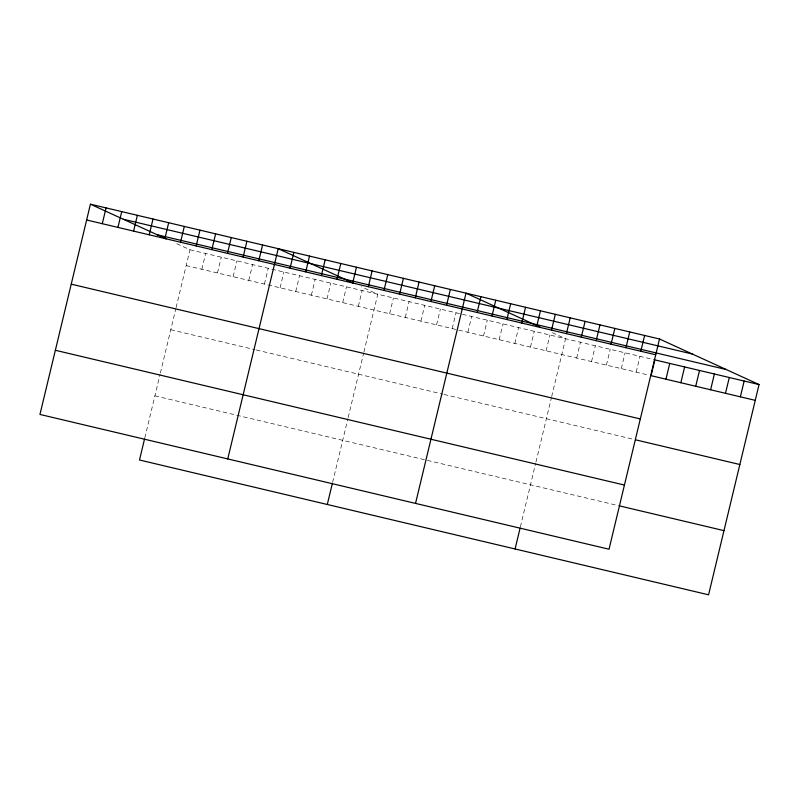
<?xml version="1.0" encoding="UTF-8"?>
<svg xmlns="http://www.w3.org/2000/svg" width="799" height="799" viewBox="0 0 799 799"><rect width="100%" height="100%" fill="white"/><g stroke="black" fill="none" stroke-linecap="round" stroke-linejoin="round"><path stroke-width="0.6" stroke-dasharray="4 3" d="M144.819 437.842L160.1 374.202M160.389 373.003L175.82 308.724M176.1 307.555L189.972 249.767L175.371 243.086M201.827 269.263L205.623 253.473M217.478 272.968L221.273 257.188M233.128 276.674L236.923 260.893M248.779 280.389L252.574 264.599M264.429 284.094L268.224 268.304M280.079 287.8L283.865 272.01M295.73 291.505L299.515 275.715M311.38 295.211L315.166 279.42M327.031 298.916L330.816 283.136M342.681 302.631L346.466 286.841M358.332 306.337L362.117 290.546M332.614 482.326L347.895 418.686M348.184 417.487L363.615 353.208M363.895 352.039L377.767 294.252L361.338 286.731M389.622 313.747L393.418 297.957M405.273 317.453L409.068 301.662M420.923 321.158L424.718 305.368M436.574 324.863L440.369 309.083M452.224 328.579L456.019 312.789M467.874 332.284L471.67 316.494M483.525 335.989L487.31 320.199M499.175 339.695L502.961 323.905M514.826 343.4L518.611 327.61M530.476 347.106L534.261 331.315M546.126 350.811L549.912 335.031M520.409 526.801L535.69 463.17M535.979 461.962L551.41 397.692M551.69 396.524L565.562 338.736L550.96 332.054M576.658 358.052L580.444 342.262M591.54 361.577L595.335 345.787M606.421 365.093L610.216 349.313M621.302 368.619L625.098 352.838M636.194 372.144L639.979 356.364M189.972 249.767L653.722 359.61M186.177 265.558L648.788 375.131M170.776 329.727L255.041 349.682M256.249 349.972L442.836 394.167M444.044 394.456L634.526 439.57M154.906 395.845L618.656 505.687"/><path stroke-width="1.2" d="M90.427 204.194L39.95 414.441L609.028 549.233L659.505 338.996L90.427 204.194L166.242 238.911M102.282 223.69L106.077 207.91M117.932 227.395L121.728 211.615M133.583 231.111L137.368 215.321M149.233 234.816L153.018 219.026M164.884 238.521L168.669 222.731M180.534 242.227L184.319 226.437M144.539 439.011L139.495 460.004L708.573 594.806L759.05 384.559L659.505 338.996M196.184 245.932L199.97 230.142M211.835 249.638L215.62 233.857M227.485 253.343L231.271 237.563M243.126 257.058L246.921 241.268M258.776 260.764L262.571 244.973M227.745 458.916L278.222 248.679L354.037 283.395M290.077 268.174L293.872 252.384M305.727 271.88L309.523 256.089M321.378 275.585L325.173 259.805M337.028 279.29L340.813 263.51M352.679 283.006L356.464 267.216M368.329 286.711L372.114 270.921M327.29 504.489L332.334 483.485M383.979 290.417L387.765 274.626M399.63 294.122L403.415 278.332M415.28 297.827L419.066 282.037M430.931 301.533L434.716 285.752M446.571 305.248L450.366 289.458M415.54 503.4L466.017 293.163L540.014 327.041M477.113 312.479L480.898 296.689M491.994 316.005L495.779 300.214M506.876 319.53L510.671 303.74M521.757 323.056L525.552 307.265M536.648 326.581L540.434 310.791M551.53 330.107L555.315 314.317M566.411 333.632L570.196 317.842M515.085 548.973L520.129 527.969M581.292 337.148L585.088 321.368M596.174 340.674L599.969 324.893M611.065 344.199L614.85 328.419M625.947 347.725L629.732 331.945M640.828 351.25L644.623 335.47M665.957 379.195L669.752 363.415M680.838 382.721L684.633 366.941M695.729 386.247L699.515 370.466M710.611 389.772L714.396 373.992M725.492 393.298L729.287 377.518M740.373 396.823L744.169 381.043M123.276 219.236L692.353 354.027M157.123 234.736L726.201 369.528M86.632 219.985L655.709 354.776M759.05 384.559L654.86 359.89L651.075 375.67L755.255 400.349M71.231 284.154L640.309 418.946M635.664 439.84L739.854 464.519M55.351 350.272L624.438 485.063M619.794 505.957L723.984 530.636"/></g></svg>
